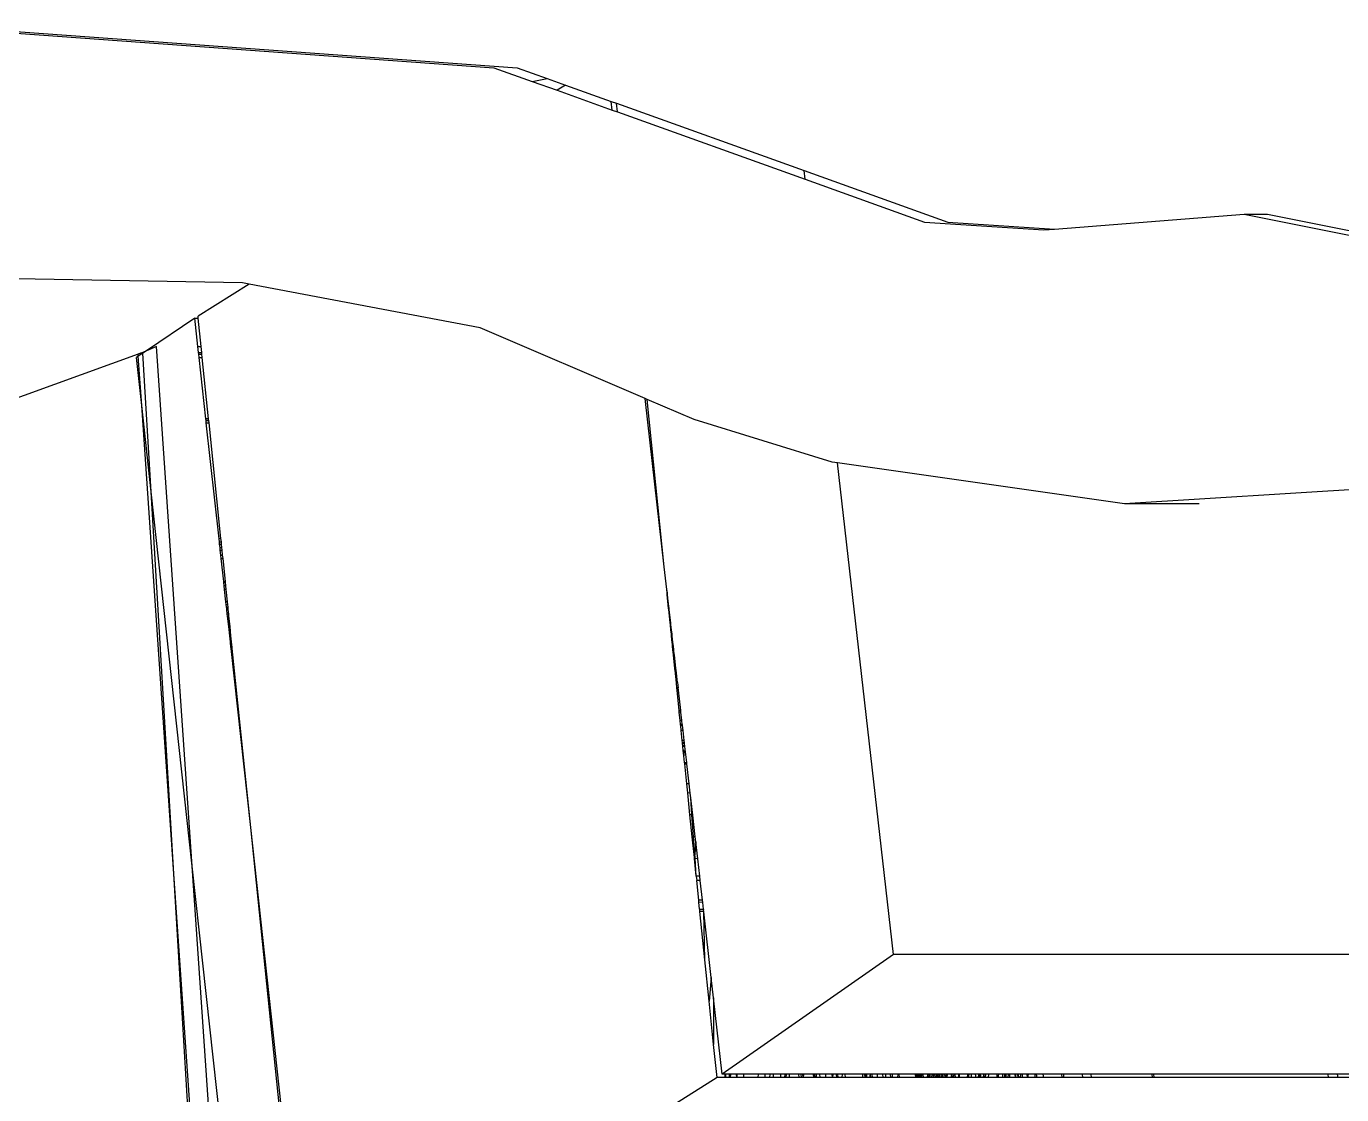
# Model space of a CAD drawing. Extents: x -24961 to 905641, y -154323 to 635957.
# Drawn here: x 438576.9 to 438726.5, y -132295.4 to -132173.8 of the extents above; entities that cross this region are included whole.
import ezdxf

# ---------------------------------------------------------------- set-up
doc = ezdxf.new("R2010")
doc.units = 0
doc.header["$LTSCALE"] = 1000
doc.header["$MEASUREMENT"] = 0

msp = doc.modelspace()

# ---------------------------------------------------------------- linework, layer by layer
for p, q in [((438564.78, -132173.79), (438630.07, -132178.5)), ((438567.42, -132173.79), (438632.71, -132178.5)), ((438630.07, -132178.5), (438634.42, -132180.06)), ((438632.71, -132178.5), (438636.13, -132179.72)), ((438634.42, -132180.06), (438636.13, -132179.72)), ((438636.13, -132179.72), (438638.21, -132180.47)), ((438634.42, -132180.06), (438637.25, -132181.07)), ((438638.21, -132180.47), (438637.25, -132181.07)), ((438637.25, -132181.07), (438643.53, -132183.32)), ((438638.21, -132180.47), (438643.41, -132182.33)), ((438643.53, -132183.32), (438643.41, -132182.33)), ((438643.41, -132182.33), (438644.02, -132182.55)), ((438644.13, -132183.54), (438644.02, -132182.55)), ((438644.02, -132182.55), (438665.36, -132190.21)), ((438643.53, -132183.32), (438644.13, -132183.54)), ((438644.13, -132183.54), (438665.48, -132191.2)), ((438665.48, -132191.2), (438665.36, -132190.21)), ((438665.36, -132190.21), (438681.73, -132196.08)), ((438665.48, -132191.2), (438679.08, -132196.08)), ((438679.08, -132196.08), (438692.65, -132196.97)), ((438681.73, -132196.08), (438693.86, -132196.88)), ((438693.86, -132196.88), (438715.45, -132195.18)), ((438715.45, -132195.18), (438718.1, -132195.18)), ((438715.45, -132195.18), (438732.36, -132198.55)), ((438718.1, -132195.18), (438735.01, -132198.55)), ((438692.65, -132196.97), (438693.86, -132196.88)), ((438601.46, -132203), (438561.99, -132202.26)), ((438602.2, -132203.14), (438596.4, -132206.79)), ((438602.2, -132203.14), (438601.46, -132203)), ((438628.51, -132208.09), (438602.2, -132203.14)), ((438596.04, -132207.02), (438590.52, -132210.72)), ((438596.04, -132207.02), (438596.42, -132207.02)), ((438596.39, -132210.24), (438596.04, -132207.02)), ((438596.42, -132207.02), (438596.4, -132206.79)), ((438596.75, -132210.24), (438596.42, -132207.02)), ((438647.28, -132216.16), (438628.51, -132208.09)), ((438589.59, -132211.11), (438570.06, -132218.19)), ((438589.85, -132211), (438589.59, -132211.11)), ((438589.6, -132211.34), (438589.59, -132211.11)), ((438590.13, -132210.98), (438589.6, -132211.34)), ((438590.12, -132210.9), (438589.85, -132211)), ((438590.52, -132210.72), (438590.12, -132210.9)), ((438590.13, -132210.98), (438590.12, -132210.9)), ((438590.52, -132210.72), (438590.13, -132210.98)), ((438591.06, -132226.77), (438590.13, -132210.98)), ((438591.68, -132210.24), (438590.52, -132210.72)), ((438595.74, -132269.39), (438591.68, -132210.24)), ((438596.39, -132210.24), (438596.75, -132210.24)), ((438596.46, -132210.9), (438596.39, -132210.24)), ((438596.46, -132210.9), (438596.82, -132210.9)), ((438596.49, -132211.11), (438596.46, -132210.9)), ((438596.49, -132211.11), (438596.84, -132211.11)), ((438596.53, -132211.48), (438596.49, -132211.11)), ((438596.82, -132210.9), (438596.75, -132210.24)), ((438596.84, -132211.11), (438596.82, -132210.9)), ((438596.88, -132211.48), (438596.84, -132211.11)), ((438589.6, -132211.34), (438589.39, -132211.48)), ((438589.99, -132216.96), (438589.39, -132211.48)), ((438589.99, -132216.96), (438589.6, -132211.34)), ((438596.53, -132211.48), (438596.88, -132211.48)), ((438597.29, -132218.46), (438596.53, -132211.48)), ((438597.6, -132218.46), (438596.88, -132211.48)), ((438593.65, -132270.27), (438589.99, -132216.96)), ((438591.06, -132226.77), (438589.99, -132216.96)), ((438647.5, -132216.26), (438647.28, -132216.16)), ((438649.46, -132235.3), (438647.28, -132216.16)), ((438652.84, -132218.56), (438647.5, -132216.26)), ((438649.46, -132235.3), (438647.5, -132216.26)), ((438597.6, -132218.46), (438597.29, -132218.46)), ((438597.3, -132218.51), (438597.29, -132218.46)), ((438597.6, -132218.51), (438597.3, -132218.51)), ((438597.31, -132218.64), (438597.3, -132218.51)), ((438597.31, -132218.64), (438597.62, -132218.64)), ((438597.34, -132218.93), (438597.31, -132218.64)), ((438597.6, -132218.51), (438597.6, -132218.46)), ((438597.62, -132218.64), (438597.6, -132218.51)), ((438597.65, -132218.93), (438597.62, -132218.64)), ((438668.58, -132223.41), (438652.84, -132218.56)), ((438597.34, -132218.93), (438597.65, -132218.93)), ((438598.79, -132232.14), (438597.34, -132218.93)), ((438599.01, -132232.1), (438597.65, -132218.93)), ((438669.17, -132223.49), (438668.58, -132223.41)), ((438675.56, -132279.45), (438669.17, -132223.49)), ((438701.82, -132228.14), (438669.17, -132223.49)), ((438735.51, -132226.03), (438701.82, -132228.14)), ((438593.65, -132270.27), (438591.06, -132226.77)), ((438595.74, -132269.39), (438591.06, -132226.77)), ((438710.33, -132228.14), (438701.82, -132228.14)), ((438599.01, -132232.1), (438598.79, -132232.14)), ((438599.05, -132232.48), (438599.01, -132232.1)), ((438598.83, -132232.48), (438598.79, -132232.14)), ((438598.83, -132232.48), (438599.05, -132232.48)), ((438598.86, -132232.74), (438598.83, -132232.48)), ((438598.86, -132232.74), (438599.07, -132232.74)), ((438598.9, -132233.1), (438598.86, -132232.74)), ((438598.9, -132233.1), (438599.11, -132233.1)), ((438598.93, -132233.41), (438598.9, -132233.1)), ((438598.93, -132233.41), (438599.14, -132233.41)), ((438599, -132233.98), (438598.93, -132233.41)), ((438599.07, -132232.74), (438599.05, -132232.48)), ((438599.11, -132233.1), (438599.07, -132232.74)), ((438599.14, -132233.41), (438599.11, -132233.1)), ((438599.2, -132233.98), (438599.14, -132233.41)), ((438599, -132233.98), (438599.2, -132233.98)), ((438599.04, -132234.38), (438599, -132233.98)), ((438599.04, -132234.38), (438599.24, -132234.38)), ((438599.32, -132236.98), (438599.04, -132234.38)), ((438599.24, -132234.38), (438599.2, -132233.98)), ((438599.51, -132236.98), (438599.24, -132234.38)), ((438649.76, -132237.88), (438649.46, -132235.3)), ((438649.73, -132237.88), (438649.46, -132235.3)), ((438599.32, -132236.98), (438599.51, -132236.98)), ((438599.34, -132237.07), (438599.32, -132236.98)), ((438599.34, -132237.07), (438599.52, -132237.07)), ((438599.38, -132237.47), (438599.34, -132237.07)), ((438599.56, -132237.47), (438599.38, -132237.47)), ((438599.42, -132237.88), (438599.38, -132237.47)), ((438599.6, -132237.88), (438599.42, -132237.88)), ((438599.58, -132239.29), (438599.42, -132237.88)), ((438599.52, -132237.07), (438599.51, -132236.98)), ((438599.56, -132237.47), (438599.52, -132237.07)), ((438599.6, -132237.88), (438599.56, -132237.47)), ((438599.75, -132239.29), (438599.6, -132237.88)), ((438649.76, -132237.88), (438649.73, -132237.88)), ((438649.77, -132238.28), (438649.73, -132237.88)), ((438649.81, -132238.28), (438649.76, -132237.88)), ((438599.75, -132239.29), (438599.58, -132239.29)), ((438599.61, -132239.59), (438599.58, -132239.29)), ((438599.61, -132239.59), (438599.78, -132239.59)), ((438599.65, -132239.92), (438599.61, -132239.59)), ((438599.78, -132239.59), (438599.75, -132239.29)), ((438599.81, -132239.92), (438599.78, -132239.59)), ((438649.77, -132238.28), (438649.81, -132238.28)), ((438649.8, -132238.51), (438649.77, -132238.28)), ((438649.8, -132238.51), (438649.83, -132238.51)), ((438649.87, -132239.22), (438649.8, -132238.51)), ((438649.83, -132238.51), (438649.81, -132238.28)), ((438649.91, -132239.21), (438649.83, -132238.51)), ((438649.91, -132239.21), (438649.87, -132239.22)), ((438649.95, -132240.04), (438649.87, -132239.22)), ((438650.01, -132240.04), (438649.91, -132239.21)), ((438599.65, -132239.92), (438599.81, -132239.92)), ((438599.66, -132240.04), (438599.65, -132239.92)), ((438599.66, -132240.04), (438599.83, -132240.04)), ((438599.67, -132240.15), (438599.66, -132240.04)), ((438599.67, -132240.15), (438599.84, -132240.15)), ((438599.73, -132240.7), (438599.67, -132240.15)), ((438599.89, -132240.7), (438599.73, -132240.7)), ((438599.76, -132240.92), (438599.73, -132240.7)), ((438599.91, -132240.91), (438599.76, -132240.92)), ((438599.89, -132242.11), (438599.76, -132240.92)), ((438599.83, -132240.04), (438599.81, -132239.92)), ((438599.84, -132240.15), (438599.83, -132240.04)), ((438599.89, -132240.7), (438599.84, -132240.15)), ((438599.91, -132240.91), (438599.89, -132240.7)), ((438600.04, -132242.11), (438599.91, -132240.91)), ((438649.95, -132240.04), (438650.01, -132240.04)), ((438649.96, -132240.15), (438649.95, -132240.04)), ((438649.96, -132240.15), (438650.02, -132240.15)), ((438649.97, -132240.18), (438649.96, -132240.15)), ((438650.02, -132240.18), (438649.97, -132240.18)), ((438650.12, -132241.68), (438649.97, -132240.18)), ((438650.02, -132240.15), (438650.01, -132240.04)), ((438650.02, -132240.18), (438650.02, -132240.15)), ((438650.19, -132241.68), (438650.02, -132240.18)), ((438600.04, -132242.11), (438599.89, -132242.11)), ((438600, -132243.17), (438599.89, -132242.11)), ((438600.15, -132243.17), (438600.04, -132242.11)), ((438650.12, -132241.68), (438650.19, -132241.68)), ((438650.15, -132241.91), (438650.12, -132241.68)), ((438650.15, -132241.91), (438650.22, -132241.91)), ((438650.2, -132242.47), (438650.15, -132241.91)), ((438650.22, -132241.91), (438650.19, -132241.68)), ((438650.28, -132242.47), (438650.2, -132242.47)), ((438650.26, -132242.98), (438650.2, -132242.47)), ((438650.28, -132242.47), (438650.22, -132241.91)), ((438650.34, -132242.96), (438650.28, -132242.47)), ((438600, -132243.17), (438600.15, -132243.17)), ((438600.05, -132243.54), (438600, -132243.17)), ((438600.18, -132243.52), (438600.05, -132243.54)), ((438600.08, -132243.85), (438600.05, -132243.54)), ((438600.08, -132243.85), (438600.22, -132243.85)), ((438600.08, -132243.9), (438600.08, -132243.85)), ((438600.08, -132243.9), (438600.22, -132243.9)), ((438600.14, -132244.45), (438600.08, -132243.9)), ((438600.18, -132243.52), (438600.15, -132243.17)), ((438600.22, -132243.85), (438600.18, -132243.52)), ((438600.22, -132243.9), (438600.22, -132243.85)), ((438600.28, -132244.44), (438600.22, -132243.9)), ((438650.34, -132242.96), (438650.26, -132242.98)), ((438650.28, -132243.17), (438650.26, -132242.98)), ((438650.28, -132243.17), (438650.36, -132243.17)), ((438650.32, -132243.61), (438650.28, -132243.17)), ((438650.41, -132243.6), (438650.32, -132243.61)), ((438650.38, -132244.14), (438650.32, -132243.61)), ((438650.36, -132243.17), (438650.34, -132242.96)), ((438650.41, -132243.6), (438650.36, -132243.17)), ((438650.47, -132244.14), (438650.41, -132243.6)), ((438600.28, -132244.44), (438600.14, -132244.45)), ((438600.16, -132244.56), (438600.14, -132244.45)), ((438600.16, -132244.56), (438600.29, -132244.56)), ((438600.16, -132244.6), (438600.16, -132244.56)), ((438600.16, -132244.6), (438600.3, -132244.6)), ((438602.4, -132264.99), (438600.16, -132244.6)), ((438600.29, -132244.56), (438600.28, -132244.44)), ((438600.3, -132244.6), (438600.29, -132244.56)), ((438602.4, -132264.99), (438600.3, -132244.6)), ((438650.38, -132244.14), (438650.47, -132244.14)), ((438650.4, -132244.33), (438650.38, -132244.14)), ((438650.4, -132244.33), (438650.5, -132244.33)), ((438650.44, -132244.76), (438650.4, -132244.33)), ((438650.55, -132244.76), (438650.44, -132244.76)), ((438650.49, -132245.28), (438650.44, -132244.76)), ((438650.5, -132244.33), (438650.47, -132244.14)), ((438650.49, -132245.28), (438650.6, -132245.28)), ((438650.5, -132245.33), (438650.49, -132245.28)), ((438650.55, -132244.76), (438650.5, -132244.33)), ((438650.5, -132245.33), (438650.61, -132245.33)), ((438650.54, -132245.73), (438650.5, -132245.33)), ((438650.6, -132245.28), (438650.55, -132244.76)), ((438650.61, -132245.33), (438650.6, -132245.28)), ((438650.65, -132245.72), (438650.61, -132245.33)), ((438650.65, -132245.72), (438650.54, -132245.73)), ((438650.66, -132246.88), (438650.54, -132245.73)), ((438650.79, -132246.88), (438650.65, -132245.72)), ((438650.79, -132246.88), (438650.66, -132246.88)), ((438650.67, -132246.94), (438650.66, -132246.88)), ((438650.79, -132246.94), (438650.67, -132246.94)), ((438650.68, -132247.06), (438650.67, -132246.94)), ((438650.81, -132247.06), (438650.68, -132247.06)), ((438650.83, -132248.51), (438650.68, -132247.06)), ((438650.79, -132246.94), (438650.79, -132246.88)), ((438650.81, -132247.06), (438650.79, -132246.94)), ((438650.97, -132248.49), (438650.81, -132247.06)), ((438650.97, -132248.49), (438650.83, -132248.51)), ((438650.89, -132249.09), (438650.83, -132248.51)), ((438650.97, -132248.49), (438651.04, -132249.09)), ((438651.04, -132249.09), (438650.89, -132249.09)), ((438650.89, -132249.13), (438650.89, -132249.09)), ((438651.04, -132249.13), (438650.89, -132249.13)), ((438650.91, -132249.31), (438650.89, -132249.13)), ((438651.07, -132249.31), (438650.91, -132249.31)), ((438650.91, -132249.35), (438650.91, -132249.31)), ((438651.07, -132249.35), (438650.91, -132249.35)), ((438651.15, -132251.66), (438650.91, -132249.35)), ((438651.04, -132249.13), (438651.04, -132249.09)), ((438651.07, -132249.31), (438651.04, -132249.13)), ((438651.07, -132249.35), (438651.07, -132249.31)), ((438651.33, -132251.65), (438651.07, -132249.35)), ((438651.33, -132251.65), (438651.15, -132251.66)), ((438651.17, -132251.84), (438651.15, -132251.66)), ((438651.35, -132251.84), (438651.17, -132251.84)), ((438651.27, -132252.8), (438651.17, -132251.84)), ((438651.46, -132252.8), (438651.27, -132252.8)), ((438651.31, -132253.24), (438651.27, -132252.8)), ((438651.35, -132251.84), (438651.33, -132251.65)), ((438651.46, -132252.8), (438651.35, -132251.84)), ((438651.51, -132253.24), (438651.46, -132252.8)), ((438651.51, -132253.24), (438651.31, -132253.24)), ((438651.32, -132253.31), (438651.31, -132253.24)), ((438651.52, -132253.31), (438651.32, -132253.31)), ((438651.32, -132253.33), (438651.32, -132253.31)), ((438651.52, -132253.33), (438651.32, -132253.33)), ((438651.33, -132253.36), (438651.32, -132253.33)), ((438651.53, -132253.36), (438651.33, -132253.36)), ((438651.39, -132253.94), (438651.33, -132253.36)), ((438651.59, -132253.94), (438651.39, -132253.94)), ((438651.5, -132255.08), (438651.39, -132253.94)), ((438651.52, -132253.31), (438651.51, -132253.24)), ((438651.52, -132253.33), (438651.52, -132253.31)), ((438651.53, -132253.36), (438651.52, -132253.33)), ((438651.59, -132253.94), (438651.53, -132253.36)), ((438651.72, -132255.07), (438651.59, -132253.94)), ((438651.72, -132255.07), (438651.5, -132255.08)), ((438651.53, -132255.3), (438651.5, -132255.08)), ((438651.75, -132255.3), (438651.53, -132255.3)), ((438651.53, -132255.35), (438651.53, -132255.3)), ((438651.76, -132255.35), (438651.53, -132255.35)), ((438651.54, -132255.45), (438651.53, -132255.35)), ((438651.77, -132255.46), (438651.54, -132255.45)), ((438651.57, -132255.69), (438651.54, -132255.45)), ((438651.79, -132255.69), (438651.57, -132255.69)), ((438651.58, -132255.77), (438651.57, -132255.69)), ((438651.8, -132255.77), (438651.58, -132255.77)), ((438651.62, -132256.23), (438651.58, -132255.77)), ((438651.75, -132255.3), (438651.72, -132255.07)), ((438651.76, -132255.35), (438651.75, -132255.3)), ((438651.77, -132255.46), (438651.76, -132255.35)), ((438651.79, -132255.69), (438651.77, -132255.46)), ((438651.8, -132255.77), (438651.79, -132255.69)), ((438652.01, -132257.59), (438651.8, -132255.77)), ((438651.69, -132256.23), (438651.62, -132256.23)), ((438651.69, -132256.83), (438651.62, -132256.23)), ((438651.69, -132256.23), (438651.69, -132256.83)), ((438651.76, -132257.59), (438651.69, -132256.83)), ((438651.76, -132257.59), (438652.01, -132257.59)), ((438651.78, -132257.74), (438651.76, -132257.59)), ((438651.78, -132257.74), (438652.03, -132257.74)), ((438652.01, -132260.01), (438651.78, -132257.74)), ((438652.03, -132257.74), (438652.01, -132257.59)), ((438652.29, -132260.01), (438652.03, -132257.74)), ((438652.29, -132260.01), (438652.01, -132260.01)), ((438652.12, -132261.05), (438652.01, -132260.01)), ((438652.41, -132261.07), (438652.29, -132260.01)), ((438652.41, -132261.07), (438652.12, -132261.05)), ((438652.38, -132263.54), (438652.12, -132261.05)), ((438652.47, -132261.59), (438652.41, -132261.07)), ((438652.61, -132263.55), (438652.47, -132261.59)), ((438652.69, -132263.56), (438652.47, -132261.59)), ((438652.61, -132263.55), (438652.38, -132263.54)), ((438652.63, -132266.03), (438652.38, -132263.54)), ((438652.69, -132263.56), (438652.61, -132263.55)), ((438652.79, -132266.03), (438652.61, -132263.55)), ((438652.98, -132266.04), (438652.69, -132263.56)), ((438608.75, -132322.84), (438602.4, -132264.99)), ((438608.39, -132323.08), (438602.4, -132264.99)), ((438652.79, -132266.03), (438652.63, -132266.03)), ((438652.88, -132268.41), (438652.63, -132266.03)), ((438652.98, -132266.04), (438652.79, -132266.03)), ((438652.92, -132267.93), (438652.79, -132266.03)), ((438653.04, -132266.62), (438652.98, -132266.04)), ((438652.92, -132267.93), (438652.88, -132268.41)), ((438653.04, -132266.62), (438652.92, -132267.93)), ((438652.97, -132268.52), (438652.92, -132267.93)), ((438653.26, -132268.53), (438653.04, -132266.62)), ((438602.1, -132327.3), (438595.74, -132269.39)), ((438599.81, -132328.54), (438595.74, -132269.39)), ((438652.89, -132268.51), (438652.88, -132268.41)), ((438652.97, -132268.52), (438652.89, -132268.51)), ((438653.1, -132270.51), (438652.89, -132268.51)), ((438653.26, -132268.53), (438652.97, -132268.52)), ((438653.1, -132270.51), (438652.97, -132268.52)), ((438653.49, -132270.53), (438653.26, -132268.53)), ((438597.19, -132329.63), (438593.65, -132270.27)), ((438597.72, -132329.42), (438593.65, -132270.27)), ((438653.49, -132270.53), (438653.1, -132270.51)), ((438653.1, -132270.51), (438653.15, -132271)), ((438653.55, -132271.02), (438653.15, -132271)), ((438653.38, -132273.27), (438653.15, -132271)), ((438653.55, -132271.02), (438653.49, -132270.53)), ((438653.8, -132273.27), (438653.55, -132271.02)), ((438653.8, -132273.27), (438653.38, -132273.27)), ((438653.4, -132273.48), (438653.38, -132273.27)), ((438653.83, -132273.5), (438653.4, -132273.48)), ((438653.48, -132274.27), (438653.4, -132273.48)), ((438653.83, -132273.5), (438653.8, -132273.27)), ((438653.92, -132274.27), (438653.83, -132273.5)), ((438653.48, -132274.27), (438653.92, -132274.27)), ((438653.49, -132274.3), (438653.48, -132274.27)), ((438653.49, -132274.3), (438653.92, -132274.33)), ((438653.51, -132274.54), (438653.49, -132274.3)), ((438653.95, -132274.57), (438653.51, -132274.54)), ((438654.08, -132280.05), (438653.51, -132274.54)), ((438653.92, -132274.27), (438653.92, -132274.33)), ((438653.95, -132274.57), (438653.92, -132274.33)), ((438654.08, -132280.05), (438653.95, -132274.57)), ((438654.81, -132282.07), (438653.95, -132274.57)), ((438675.56, -132279.45), (438656.06, -132293.04)), ((438775.21, -132279.45), (438675.56, -132279.45)), ((438654.56, -132284.74), (438654.08, -132280.05)), ((438654.81, -132282.07), (438654.56, -132284.74)), ((438655.07, -132284.38), (438654.81, -132282.07)), ((438655.07, -132284.38), (438655.07, -132289.67)), ((438656.06, -132293.04), (438655.07, -132284.38)), ((438655.07, -132289.67), (438654.56, -132284.74)), ((438655.46, -132293.44), (438655.07, -132289.67)), ((438655.46, -132293.44), (438608.75, -132322.84)), ((438656.35, -132293.44), (438655.46, -132293.44)), ((438656.34, -132293.04), (438656.06, -132293.04)), ((438656.34, -132293.04), (438656.35, -132293.44)), ((438656.48, -132293.04), (438656.34, -132293.04)), ((438656.45, -132293.44), (438656.35, -132293.44)), ((438656.45, -132293.44), (438656.48, -132293.04)), ((438656.83, -132293.44), (438656.45, -132293.44)), ((438656.83, -132293.04), (438656.48, -132293.04)), ((438656.83, -132293.04), (438656.83, -132293.44)), ((438656.98, -132293.04), (438656.83, -132293.04)), ((438656.95, -132293.44), (438656.83, -132293.44)), ((438656.98, -132293.04), (438656.95, -132293.44)), ((438657.66, -132293.44), (438656.95, -132293.44)), ((438657.64, -132293.04), (438656.98, -132293.04)), ((438657.64, -132293.04), (438657.66, -132293.44)), ((438657.7, -132293.04), (438657.64, -132293.04)), ((438657.71, -132293.44), (438657.66, -132293.44)), ((438657.7, -132293.04), (438657.71, -132293.44)), ((438658.46, -132293.04), (438657.7, -132293.04)), ((438658.46, -132293.44), (438657.71, -132293.44)), ((438658.46, -132293.04), (438658.46, -132293.44)), ((438660.16, -132293.04), (438658.46, -132293.04)), ((438660.12, -132293.44), (438658.46, -132293.44)), ((438660.16, -132293.04), (438660.12, -132293.44)), ((438660.93, -132293.44), (438660.12, -132293.44)), ((438660.95, -132293.04), (438660.16, -132293.04)), ((438660.93, -132293.44), (438660.95, -132293.04)), ((438661.48, -132293.44), (438660.93, -132293.44)), ((438661.5, -132293.04), (438660.95, -132293.04)), ((438661.48, -132293.44), (438661.5, -132293.04)), ((438661.85, -132293.44), (438661.48, -132293.44)), ((438661.85, -132293.04), (438661.5, -132293.04)), ((438661.85, -132293.04), (438661.85, -132293.44)), ((438662.69, -132293.04), (438661.85, -132293.04)), ((438662.69, -132293.44), (438661.85, -132293.44)), ((438662.69, -132293.04), (438662.69, -132293.44)), ((438663.16, -132293.04), (438662.69, -132293.04)), ((438663.15, -132293.44), (438662.69, -132293.44)), ((438663.16, -132293.04), (438663.15, -132293.44)), ((438663.3, -132293.44), (438663.15, -132293.44)), ((438663.34, -132293.04), (438663.16, -132293.04)), ((438663.34, -132293.04), (438663.3, -132293.44)), ((438663.72, -132293.44), (438663.3, -132293.44)), ((438663.71, -132293.04), (438663.34, -132293.04)), ((438663.72, -132293.44), (438663.71, -132293.04)), ((438664.73, -132293.04), (438663.71, -132293.04)), ((438664.77, -132293.44), (438663.72, -132293.44)), ((438664.73, -132293.04), (438664.77, -132293.44)), ((438665.02, -132293.04), (438664.73, -132293.04)), ((438665.07, -132293.44), (438664.77, -132293.44)), ((438665.07, -132293.44), (438665.02, -132293.04)), ((438665.19, -132293.04), (438665.02, -132293.04)), ((438665.22, -132293.44), (438665.07, -132293.44)), ((438665.19, -132293.04), (438665.22, -132293.44)), ((438665.25, -132293.04), (438665.19, -132293.04)), ((438665.25, -132293.04), (438665.22, -132293.44)), ((438665.27, -132293.44), (438665.22, -132293.44)), ((438665.27, -132293.44), (438665.25, -132293.04)), ((438665.33, -132293.04), (438665.25, -132293.04)), ((438665.31, -132293.44), (438665.27, -132293.44)), ((438665.31, -132293.44), (438665.33, -132293.04)), ((438666.44, -132293.44), (438665.31, -132293.44)), ((438666.4, -132293.04), (438665.33, -132293.04)), ((438666.4, -132293.04), (438666.44, -132293.44)), ((438666.52, -132293.04), (438666.4, -132293.04)), ((438666.48, -132293.44), (438666.44, -132293.44)), ((438666.52, -132293.04), (438666.48, -132293.44)), ((438666.56, -132293.44), (438666.48, -132293.44)), ((438666.52, -132293.04), (438666.56, -132293.44)), ((438666.56, -132293.04), (438666.52, -132293.04)), ((438666.56, -132293.04), (438666.6, -132293.44)), ((438666.73, -132293.04), (438666.56, -132293.04)), ((438666.6, -132293.44), (438666.56, -132293.44)), ((438666.76, -132293.44), (438666.6, -132293.44)), ((438666.73, -132293.04), (438666.76, -132293.44)), ((438667.17, -132293.04), (438666.73, -132293.04)), ((438667.19, -132293.44), (438666.76, -132293.44)), ((438667.19, -132293.44), (438667.17, -132293.04)), ((438667.83, -132293.04), (438667.17, -132293.04)), ((438667.85, -132293.44), (438667.19, -132293.44)), ((438667.85, -132293.44), (438667.83, -132293.04)), ((438668.57, -132293.04), (438667.83, -132293.04)), ((438668.61, -132293.44), (438667.85, -132293.44)), ((438668.61, -132293.44), (438668.57, -132293.04)), ((438668.62, -132293.04), (438668.57, -132293.04)), ((438668.62, -132293.04), (438668.61, -132293.44)), ((438669.05, -132293.44), (438668.61, -132293.44)), ((438669.01, -132293.04), (438668.62, -132293.04)), ((438669.01, -132293.04), (438669.05, -132293.44)), ((438669.19, -132293.04), (438669.01, -132293.04)), ((438669.24, -132293.44), (438669.05, -132293.44)), ((438669.24, -132293.44), (438669.19, -132293.04)), ((438669.69, -132293.04), (438669.19, -132293.04)), ((438669.65, -132293.44), (438669.24, -132293.44)), ((438669.69, -132293.04), (438669.65, -132293.44)), ((438670.03, -132293.44), (438669.65, -132293.44)), ((438670.02, -132293.04), (438669.69, -132293.04)), ((438670.02, -132293.04), (438670.03, -132293.44)), ((438672.01, -132293.04), (438670.02, -132293.04)), ((438672.01, -132293.44), (438670.03, -132293.44)), ((438672.01, -132293.04), (438672.01, -132293.44)), ((438672.28, -132293.04), (438672.01, -132293.04)), ((438672.32, -132293.44), (438672.01, -132293.44)), ((438672.32, -132293.44), (438672.28, -132293.04)), ((438672.38, -132293.04), (438672.28, -132293.04)), ((438672.42, -132293.44), (438672.32, -132293.44)), ((438672.42, -132293.44), (438672.38, -132293.04)), ((438672.49, -132293.04), (438672.38, -132293.04)), ((438672.52, -132293.44), (438672.42, -132293.44)), ((438672.52, -132293.44), (438672.49, -132293.04)), ((438672.87, -132293.04), (438672.49, -132293.04)), ((438672.83, -132293.44), (438672.52, -132293.44)), ((438672.87, -132293.04), (438672.83, -132293.44)), ((438672.93, -132293.44), (438672.83, -132293.44)), ((438672.9, -132293.04), (438672.87, -132293.04)), ((438672.9, -132293.04), (438672.93, -132293.44)), ((438673.09, -132293.04), (438672.9, -132293.04)), ((438673.12, -132293.44), (438672.93, -132293.44)), ((438673.09, -132293.04), (438673.12, -132293.44)), ((438673.73, -132293.04), (438673.09, -132293.04)), ((438673.73, -132293.44), (438673.12, -132293.44)), ((438673.73, -132293.44), (438673.73, -132293.04)), ((438674.34, -132293.04), (438673.73, -132293.04)), ((438674.36, -132293.44), (438673.73, -132293.44)), ((438674.36, -132293.44), (438674.34, -132293.04)), ((438674.62, -132293.04), (438674.34, -132293.04)), ((438674.64, -132293.44), (438674.36, -132293.44)), ((438674.62, -132293.04), (438674.64, -132293.44)), ((438675.21, -132293.04), (438674.62, -132293.04)), ((438675.22, -132293.44), (438674.64, -132293.44)), ((438675.22, -132293.44), (438675.21, -132293.04)), ((438675.39, -132293.04), (438675.21, -132293.04)), ((438675.39, -132293.44), (438675.22, -132293.44)), ((438675.39, -132293.04), (438675.39, -132293.44)), ((438676.05, -132293.04), (438675.39, -132293.04)), ((438676.01, -132293.44), (438675.39, -132293.44)), ((438676.05, -132293.04), (438676.01, -132293.44)), ((438676.21, -132293.44), (438676.01, -132293.44)), ((438676.19, -132293.04), (438676.05, -132293.04)), ((438676.24, -132293.44), (438676.19, -132293.04)), ((438676.21, -132293.44), (438676.19, -132293.04)), ((438678, -132293.04), (438676.19, -132293.04)), ((438676.24, -132293.44), (438676.21, -132293.44)), ((438678.04, -132293.44), (438676.24, -132293.44)), ((438678, -132293.04), (438678.04, -132293.44)), ((438678.04, -132293.04), (438678, -132293.04)), ((438678.04, -132293.04), (438678.04, -132293.44)), ((438678.1, -132293.04), (438678.04, -132293.04)), ((438678.1, -132293.44), (438678.04, -132293.44)), ((438678.1, -132293.04), (438678.1, -132293.44)), ((438678.15, -132293.04), (438678.1, -132293.04)), ((438678.15, -132293.44), (438678.1, -132293.44)), ((438678.15, -132293.04), (438678.15, -132293.44)), ((438678.2, -132293.04), (438678.15, -132293.04)), ((438678.2, -132293.44), (438678.15, -132293.44)), ((438678.2, -132293.04), (438678.2, -132293.44)), ((438678.25, -132293.04), (438678.2, -132293.04)), ((438678.25, -132293.44), (438678.2, -132293.44)), ((438678.25, -132293.04), (438678.25, -132293.44)), ((438678.31, -132293.04), (438678.25, -132293.04)), ((438678.31, -132293.44), (438678.25, -132293.44)), ((438678.31, -132293.04), (438678.31, -132293.44)), ((438678.36, -132293.04), (438678.31, -132293.04)), ((438678.36, -132293.44), (438678.31, -132293.44)), ((438678.36, -132293.04), (438678.36, -132293.44)), ((438678.41, -132293.04), (438678.36, -132293.04)), ((438678.41, -132293.44), (438678.36, -132293.44)), ((438678.41, -132293.04), (438678.41, -132293.44)), ((438678.46, -132293.04), (438678.41, -132293.04)), ((438678.46, -132293.44), (438678.41, -132293.44)), ((438678.46, -132293.04), (438678.46, -132293.44)), ((438678.52, -132293.04), (438678.46, -132293.04)), ((438678.52, -132293.44), (438678.46, -132293.44)), ((438678.52, -132293.04), (438678.52, -132293.44)), ((438678.57, -132293.04), (438678.52, -132293.04)), ((438678.57, -132293.44), (438678.52, -132293.44)), ((438678.57, -132293.04), (438678.57, -132293.44)), ((438678.62, -132293.04), (438678.57, -132293.04)), ((438678.62, -132293.44), (438678.57, -132293.44)), ((438678.62, -132293.04), (438678.62, -132293.44)), ((438678.68, -132293.04), (438678.62, -132293.04)), ((438678.68, -132293.44), (438678.62, -132293.44)), ((438678.68, -132293.04), (438678.68, -132293.44)), ((438678.73, -132293.04), (438678.68, -132293.04)), ((438678.73, -132293.44), (438678.68, -132293.44)), ((438678.73, -132293.04), (438678.73, -132293.44)), ((438678.93, -132293.04), (438678.73, -132293.04)), ((438678.96, -132293.44), (438678.73, -132293.44)), ((438678.96, -132293.44), (438678.93, -132293.04)), ((438679.4, -132293.04), (438678.93, -132293.04)), ((438679.36, -132293.44), (438678.96, -132293.44)), ((438679.4, -132293.04), (438679.36, -132293.44)), ((438679.53, -132293.44), (438679.36, -132293.44)), ((438679.57, -132293.04), (438679.4, -132293.04)), ((438679.57, -132293.04), (438679.53, -132293.44)), ((438679.73, -132293.44), (438679.53, -132293.44)), ((438679.72, -132293.04), (438679.57, -132293.04)), ((438679.73, -132293.44), (438679.72, -132293.04)), ((438679.92, -132293.04), (438679.72, -132293.04)), ((438679.88, -132293.44), (438679.73, -132293.44)), ((438679.92, -132293.04), (438679.88, -132293.44)), ((438680.05, -132293.44), (438679.88, -132293.44)), ((438680.05, -132293.04), (438679.92, -132293.04)), ((438680.09, -132293.04), (438680.05, -132293.44)), ((438680.05, -132293.04), (438680.05, -132293.44)), ((438680.09, -132293.04), (438680.05, -132293.04)), ((438680.23, -132293.44), (438680.05, -132293.44)), ((438680.26, -132293.04), (438680.09, -132293.04)), ((438680.26, -132293.04), (438680.23, -132293.44)), ((438680.4, -132293.44), (438680.23, -132293.44)), ((438680.44, -132293.04), (438680.26, -132293.04)), ((438680.44, -132293.04), (438680.4, -132293.44)), ((438680.52, -132293.44), (438680.4, -132293.44)), ((438680.5, -132293.04), (438680.44, -132293.04)), ((438680.52, -132293.44), (438680.5, -132293.04)), ((438680.61, -132293.04), (438680.5, -132293.04)), ((438680.57, -132293.44), (438680.52, -132293.44)), ((438680.61, -132293.04), (438680.57, -132293.44)), ((438680.75, -132293.44), (438680.57, -132293.44)), ((438680.78, -132293.04), (438680.61, -132293.04)), ((438680.78, -132293.04), (438680.75, -132293.44)), ((438680.92, -132293.44), (438680.75, -132293.44)), ((438680.96, -132293.04), (438680.78, -132293.04)), ((438680.96, -132293.04), (438680.92, -132293.44)), ((438681.09, -132293.44), (438680.92, -132293.44)), ((438681.13, -132293.04), (438680.96, -132293.04)), ((438681.13, -132293.04), (438681.09, -132293.44)), ((438681.27, -132293.44), (438681.09, -132293.44)), ((438681.3, -132293.04), (438681.13, -132293.04)), ((438681.3, -132293.04), (438681.27, -132293.44)), ((438681.44, -132293.44), (438681.27, -132293.44)), ((438681.5, -132293.04), (438681.3, -132293.04)), ((438681.5, -132293.04), (438681.44, -132293.44)), ((438681.5, -132293.44), (438681.44, -132293.44)), ((438681.5, -132293.04), (438681.5, -132293.44)), ((438681.65, -132293.04), (438681.5, -132293.04)), ((438681.61, -132293.44), (438681.5, -132293.44)), ((438681.65, -132293.04), (438681.61, -132293.44)), ((438682.12, -132293.44), (438681.61, -132293.44)), ((438682.16, -132293.04), (438681.65, -132293.04)), ((438682.16, -132293.04), (438682.12, -132293.44)), ((438682.17, -132293.44), (438682.12, -132293.44)), ((438682.17, -132293.44), (438682.16, -132293.04)), ((438682.22, -132293.04), (438682.16, -132293.04)), ((438682.25, -132293.44), (438682.17, -132293.44)), ((438682.25, -132293.44), (438682.22, -132293.04)), ((438682.39, -132293.04), (438682.22, -132293.04)), ((438682.35, -132293.44), (438682.25, -132293.44)), ((438682.39, -132293.04), (438682.35, -132293.44)), ((438682.55, -132293.44), (438682.35, -132293.44)), ((438682.52, -132293.04), (438682.39, -132293.04)), ((438682.52, -132293.04), (438682.55, -132293.44)), ((438682.95, -132293.04), (438682.52, -132293.04)), ((438682.95, -132293.44), (438682.55, -132293.44)), ((438682.95, -132293.04), (438682.95, -132293.44)), ((438683.01, -132293.04), (438682.95, -132293.04)), ((438683.03, -132293.44), (438682.95, -132293.44)), ((438683.01, -132293.04), (438683.03, -132293.44)), ((438683.96, -132293.04), (438683.01, -132293.04)), ((438683.91, -132293.44), (438683.03, -132293.44)), ((438683.96, -132293.04), (438683.91, -132293.44)), ((438684.05, -132293.44), (438683.91, -132293.44)), ((438684.06, -132293.04), (438683.96, -132293.04)), ((438684.1, -132293.04), (438684.05, -132293.44)), ((438684.06, -132293.04), (438684.05, -132293.44)), ((438684.39, -132293.44), (438684.05, -132293.44)), ((438684.1, -132293.04), (438684.06, -132293.04)), ((438684.39, -132293.04), (438684.1, -132293.04)), ((438684.39, -132293.04), (438684.39, -132293.44)), ((438684.89, -132293.04), (438684.39, -132293.04)), ((438684.94, -132293.44), (438684.39, -132293.44)), ((438684.94, -132293.44), (438684.89, -132293.04)), ((438685.23, -132293.04), (438684.89, -132293.04)), ((438685.18, -132293.44), (438684.94, -132293.44)), ((438685.23, -132293.04), (438685.18, -132293.44)), ((438685.3, -132293.44), (438685.18, -132293.44)), ((438685.29, -132293.04), (438685.23, -132293.04)), ((438685.29, -132293.04), (438685.3, -132293.44)), ((438685.45, -132293.04), (438685.29, -132293.04)), ((438685.52, -132293.44), (438685.3, -132293.44)), ((438685.52, -132293.44), (438685.45, -132293.04)), ((438685.79, -132293.04), (438685.45, -132293.04)), ((438685.74, -132293.44), (438685.52, -132293.44)), ((438685.79, -132293.04), (438685.74, -132293.44)), ((438685.84, -132293.44), (438685.74, -132293.44)), ((438685.84, -132293.04), (438685.79, -132293.04)), ((438685.84, -132293.04), (438685.84, -132293.44)), ((438686, -132293.04), (438685.84, -132293.04)), ((438685.99, -132293.44), (438685.84, -132293.44)), ((438686, -132293.04), (438685.99, -132293.44)), ((438686.3, -132293.44), (438685.99, -132293.44)), ((438686.35, -132293.04), (438686, -132293.04)), ((438686.35, -132293.04), (438686.3, -132293.44)), ((438687.29, -132293.44), (438686.3, -132293.44)), ((438687.29, -132293.04), (438686.35, -132293.04)), ((438687.29, -132293.04), (438687.29, -132293.44)), ((438687.48, -132293.04), (438687.29, -132293.04)), ((438687.42, -132293.44), (438687.29, -132293.44)), ((438687.48, -132293.04), (438687.42, -132293.44)), ((438687.96, -132293.44), (438687.42, -132293.44)), ((438687.94, -132293.04), (438687.48, -132293.04)), ((438687.94, -132293.04), (438687.96, -132293.44)), ((438688.18, -132293.04), (438687.94, -132293.04)), ((438688.18, -132293.44), (438687.96, -132293.44)), ((438688.18, -132293.04), (438688.18, -132293.44)), ((438688.31, -132293.04), (438688.18, -132293.04)), ((438688.33, -132293.44), (438688.18, -132293.44)), ((438688.31, -132293.04), (438688.33, -132293.44)), ((438688.6, -132293.04), (438688.31, -132293.04)), ((438688.55, -132293.44), (438688.33, -132293.44)), ((438688.6, -132293.04), (438688.55, -132293.44)), ((438688.74, -132293.44), (438688.55, -132293.44)), ((438688.74, -132293.04), (438688.6, -132293.04)), ((438688.74, -132293.04), (438688.74, -132293.44)), ((438689.39, -132293.04), (438688.74, -132293.04)), ((438689.42, -132293.44), (438688.74, -132293.44)), ((438689.42, -132293.44), (438689.39, -132293.04)), ((438689.45, -132293.04), (438689.39, -132293.04)), ((438689.48, -132293.44), (438689.42, -132293.44)), ((438689.48, -132293.44), (438689.45, -132293.04)), ((438689.65, -132293.04), (438689.45, -132293.04)), ((438689.68, -132293.44), (438689.48, -132293.44)), ((438689.65, -132293.04), (438689.68, -132293.44)), ((438689.72, -132293.04), (438689.65, -132293.04)), ((438689.72, -132293.04), (438689.68, -132293.44)), ((438689.75, -132293.44), (438689.68, -132293.44)), ((438689.72, -132293.04), (438689.75, -132293.44)), ((438689.98, -132293.04), (438689.72, -132293.04)), ((438689.95, -132293.44), (438689.75, -132293.44)), ((438689.98, -132293.04), (438689.95, -132293.44)), ((438690.19, -132293.44), (438689.95, -132293.44)), ((438690.19, -132293.04), (438689.98, -132293.04)), ((438690.19, -132293.04), (438690.19, -132293.44)), ((438690.73, -132293.04), (438690.19, -132293.04)), ((438690.75, -132293.44), (438690.19, -132293.44)), ((438690.73, -132293.04), (438690.75, -132293.44)), ((438690.85, -132293.04), (438690.73, -132293.04)), ((438690.79, -132293.44), (438690.75, -132293.44)), ((438690.85, -132293.04), (438690.79, -132293.44)), ((438691.61, -132293.44), (438690.79, -132293.44)), ((438691.61, -132293.04), (438690.85, -132293.04)), ((438691.61, -132293.04), (438691.61, -132293.44)), ((438691.63, -132293.04), (438691.61, -132293.44)), ((438691.63, -132293.04), (438691.61, -132293.04)), ((438691.88, -132293.44), (438691.61, -132293.44)), ((438691.83, -132293.04), (438691.63, -132293.04)), ((438691.88, -132293.44), (438691.83, -132293.04)), ((438692.59, -132293.04), (438691.83, -132293.04)), ((438692.66, -132293.44), (438691.88, -132293.44)), ((438692.66, -132293.44), (438692.59, -132293.04)), ((438694.66, -132293.04), (438692.59, -132293.04)), ((438694.69, -132293.44), (438692.66, -132293.44)), ((438694.66, -132293.04), (438694.69, -132293.44)), ((438694.87, -132293.04), (438694.66, -132293.04)), ((438694.9, -132293.44), (438694.69, -132293.44)), ((438694.87, -132293.04), (438694.9, -132293.44)), ((438697.02, -132293.04), (438694.87, -132293.04)), ((438697.05, -132293.44), (438694.9, -132293.44)), ((438697.02, -132293.04), (438697.05, -132293.44)), ((438697.99, -132293.04), (438697.02, -132293.04)), ((438698.04, -132293.44), (438697.05, -132293.44)), ((438697.99, -132293.04), (438698.04, -132293.44)), ((438704.95, -132293.04), (438697.99, -132293.04)), ((438704.99, -132293.44), (438698.04, -132293.44)), ((438704.95, -132293.04), (438704.99, -132293.44)), ((438705.13, -132293.04), (438704.95, -132293.04)), ((438705.18, -132293.44), (438704.99, -132293.44)), ((438705.13, -132293.04), (438705.18, -132293.44)), ((438724.99, -132293.04), (438705.13, -132293.04)), ((438725.05, -132293.44), (438705.18, -132293.44)), ((438725.05, -132293.44), (438724.99, -132293.04)), ((438726.06, -132293.04), (438724.99, -132293.04)), ((438726.13, -132293.44), (438725.05, -132293.44)), ((438726.13, -132293.44), (438726.06, -132293.04)), ((438751.1, -132293.04), (438726.06, -132293.04)), ((438751.15, -132293.44), (438726.13, -132293.44))]:
    msp.add_line(p, q)

doc.saveas('drawing.dxf')
